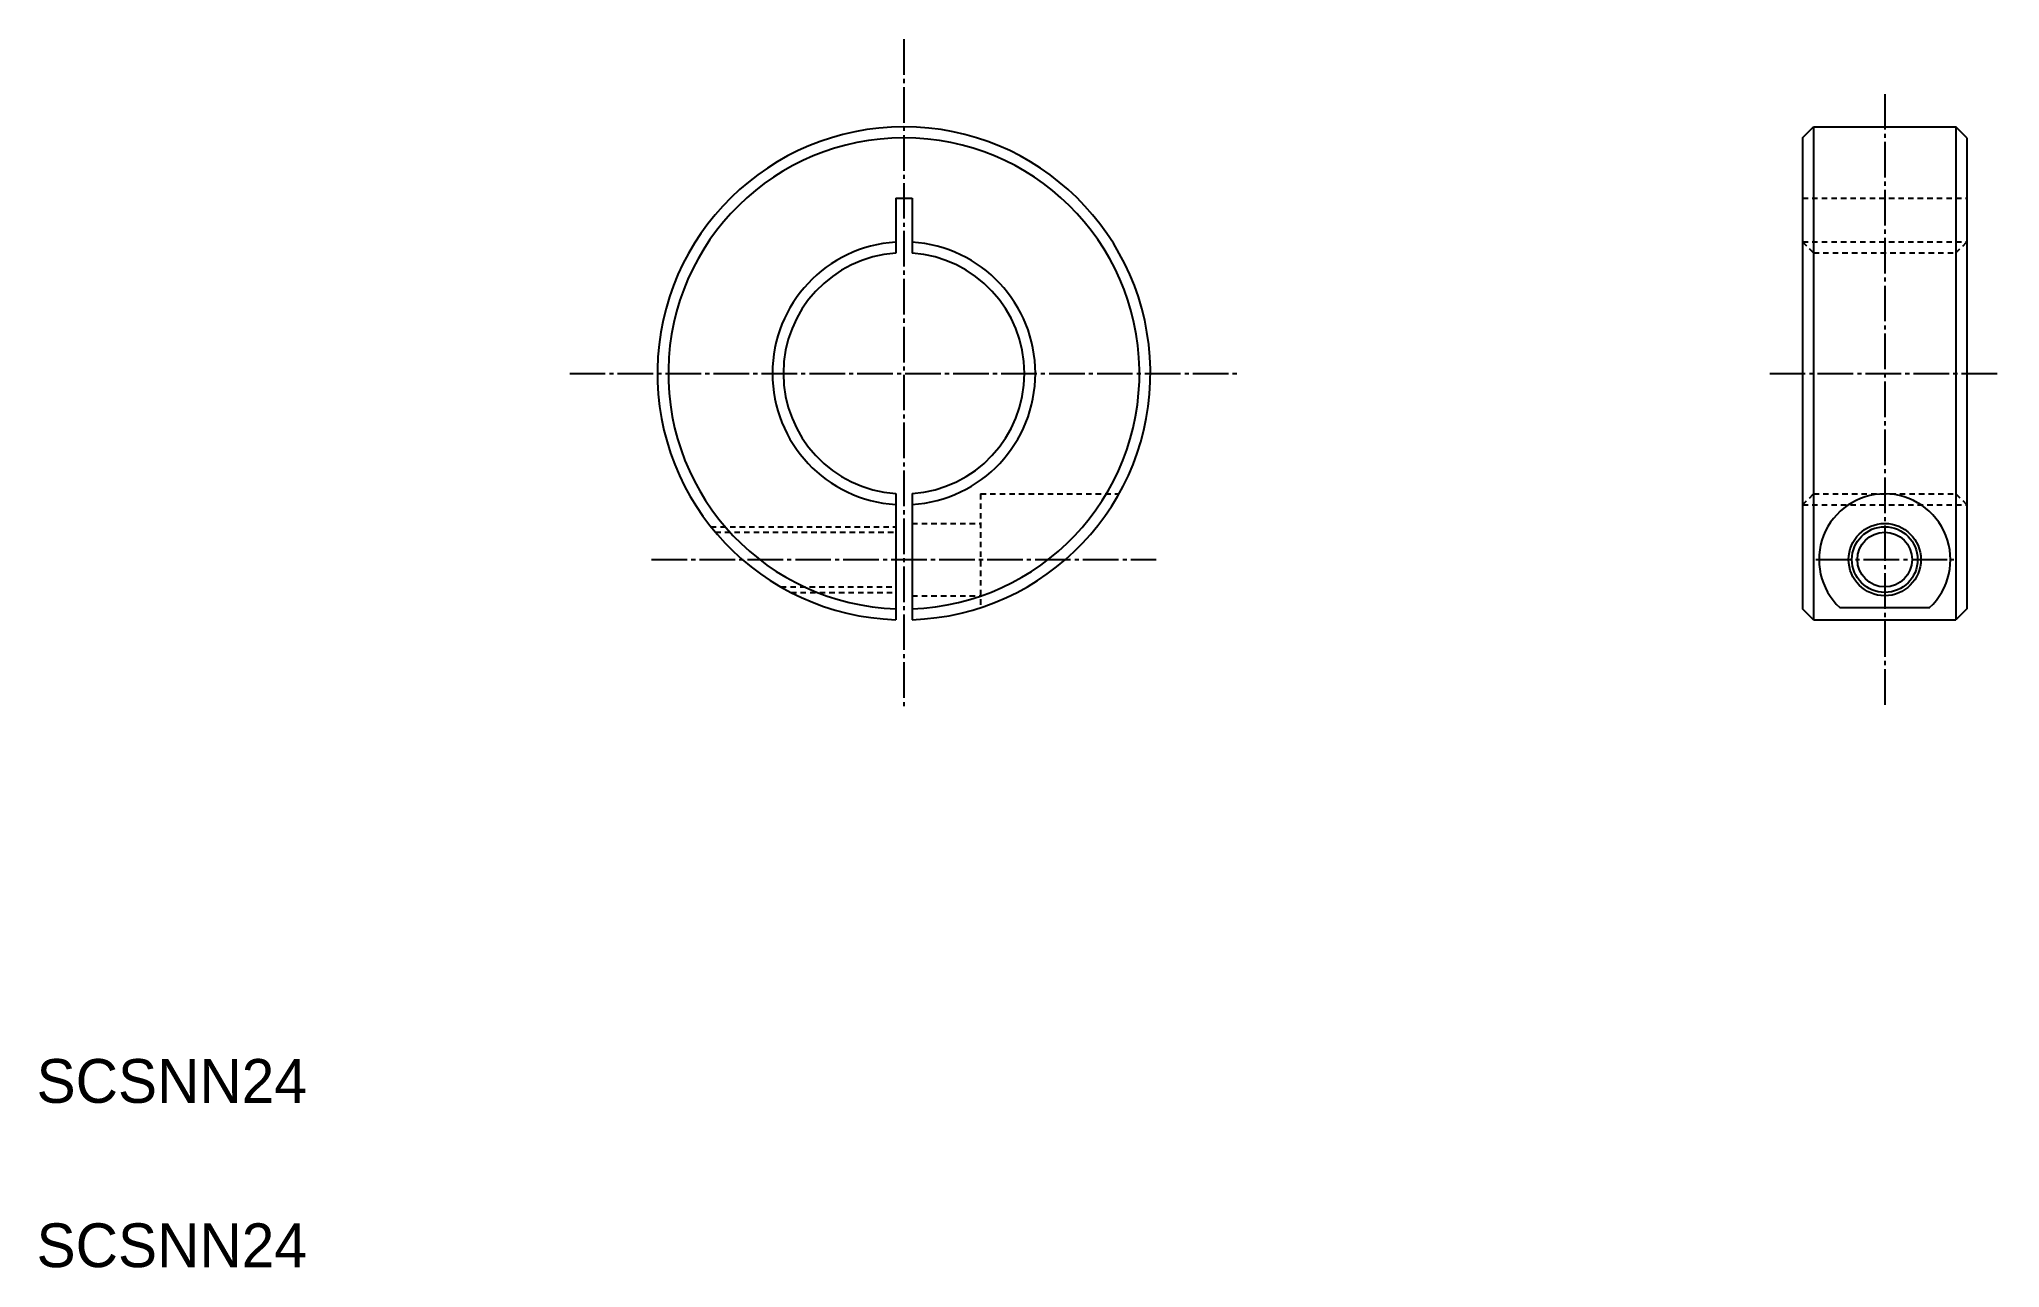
# Model space of a CAD drawing. Extents: x 10 to 189, y 10 to 122.
import ezdxf

# ---------------------------------------------------------------- set-up
doc = ezdxf.new("R2010")
doc.units = 0
doc.header["$LTSCALE"] = 0.25
doc.linetypes.add('CENTER', pattern=[17.5, 13, -1.5, 1.5, -1.5])
doc.linetypes.add('DASHED', pattern=[3.5, 2, -1.5])
doc.layers.get('0').update_dxf_attribs({"linetype": 'CONTINUOUS'})
doc.layers.add('CENTER', color=1, linetype='CENTER')

msp = doc.modelspace()

# ---------------------------------------------------------------- linework, layer by layer
at = {"color": 7, "linetype": 'CONTINUOUS'}
for p, q in [((171.18, 113.09), (172.18, 114.09)), ((171.18, 113.09), (171.18, 70.09)), ((172.18, 114.09), (172.18, 69.09)), ((172.18, 114.09), (185.18, 114.09)), ((185.18, 114.09), (185.18, 69.09)), ((186.18, 113.09), (185.18, 114.09)), ((186.18, 113.09), (186.18, 70.09)), ((88.41, 107.59), (88.41, 102.57)), ((88.41, 107.59), (89.91, 107.59)), ((89.91, 107.59), (89.91, 102.57)), ((88.41, 80.62), (88.41, 69.1)), ((89.91, 80.62), (89.91, 69.1)), ((172.18, 69.09), (171.18, 70.09)), ((186.18, 70.09), (185.18, 69.09)), ((172.18, 69.09), (185.18, 69.09))]:
    msp.add_line(p, q, dxfattribs=at)
at = {"color": 3, "linetype": 'DASHED'}
for p, q in [((171.18, 107.59), (186.18, 107.59)), ((171.18, 103.59), (186.18, 103.59)), ((172.18, 102.59), (171.18, 103.59)), ((172.18, 102.59), (185.18, 102.59)), ((185.18, 102.59), (186.18, 103.59)), ((96.16, 80.59), (108.78, 80.59)), ((96.16, 80.59), (96.16, 70.21)), ((171.18, 79.59), (172.18, 80.59)), ((172.18, 80.59), (185.18, 80.59)), ((185.18, 80.59), (186.18, 79.59)), ((171.18, 79.59), (186.18, 79.59)), ((71.54, 77.59), (88.41, 77.59)), ((71.95, 77.09), (88.41, 77.09)), ((89.91, 77.89), (96.16, 77.89)), ((77.93, 72.09), (88.41, 72.09)), ((78.85, 71.59), (88.41, 71.59)), ((89.91, 71.29), (96.16, 71.29))]:
    msp.add_line(p, q, dxfattribs=at)
msp.add_line((174.58, 70.21), (182.78, 70.21))
at = {"color": 7, "linetype": 'CONTINUOUS'}
for radius in [3.3, 2.5]:
    msp.add_circle((178.68, 74.59), radius, dxfattribs=at)
at = {"color": 3, "linetype": 'CONTINUOUS'}
msp.add_circle((178.68, 74.59), 3, dxfattribs=at)
at = {"color": 7, "linetype": 'CONTINUOUS'}
for radius, start, end in [(22.5, 271.9102, 268.0898), (21.5, 271.9102, 268.0898), (11, 93.9096, 266.0904), (11, 273.9096, 86.0904)]:
    msp.add_arc((89.16, 91.59), radius, start, end, dxfattribs=at)
at = {"color": 3, "linetype": 'CONTINUOUS'}
for start, end in [(93.5833, 266.4167), (273.5833, 86.4167)]:
    msp.add_arc((89.16, 91.59), 12, start, end, dxfattribs=at)
msp.add_arc((178.68, 74.59), 6, 313.066, 226.934)
at = {"layer": 'CENTER', "color": 1, "linetype": 'CENTER'}
for p, q in [((89.16, 122.09), (89.16, 61.09)), ((178.68, 117.09), (178.68, 61.09)), ((58.66, 91.59), (119.66, 91.59)), ((168.18, 91.59), (189.18, 91.59)), ((66.13, 74.59), (112.18, 74.59)), ((172.38, 74.59), (184.98, 74.59))]:
    msp.add_line(p, q, dxfattribs=at)

# ---------------------------------------------------------------- texts
for p in [(10, 25), (10, 10)]:
    msp.add_text('SCSNN24', height=4).set_placement(p)

doc.saveas('drawing.dxf')
